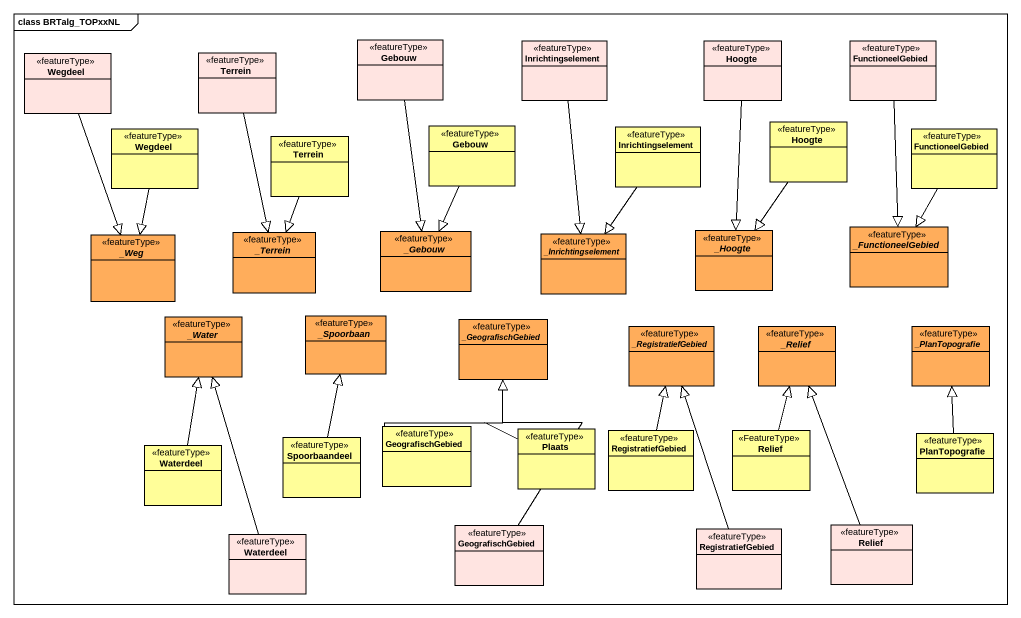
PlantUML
@startuml
mainframe class BRTalg_TOPxxNL
hide circle
hide empty members
class Wegdeel <<featureType>> #FFE4E1
class Terrein <<featureType>> #FFE4E1
class Gebouw <<featureType>> #FFE4E1
class Inrichtingselement <<featureType>> #FFE4E1
class Hoogte <<featureType>> #FFE4E1
class FunctioneelGebied <<featureType>> #FFE4E1
class "Wegdeel" as Wegdeel_2 <<featureType>> #FFFE99
class "Gebouw" as Gebouw_2 <<featureType>> #FFFE99
class "Inrichtingselement" as Inrichtingselement_2 <<featureType>> #FFFE99
class "Hoogte" as Hoogte_2 <<featureType>> #FFFE99
class "FunctioneelGebied" as FunctioneelGebied_2 <<featureType>> #FFFE99
class "Terrein" as Terrein_2 <<featureType>> #FFFE99
abstract class "_Weg" as Weg <<featureType>> #FFAD5B
abstract class "_Terrein" as Terrein_3 <<featureType>> #FFAD5B
abstract class "_Gebouw" as Gebouw_3 <<featureType>> #FFAD5B
abstract class "_Inrichtingselement" as Inrichtingselement_3 <<featureType>> #FFAD5B
abstract class "_Hoogte" as Hoogte_3 <<featureType>> #FFAD5B
abstract class "_FunctioneelGebied" as FunctioneelGebied_3 <<featureType>> #FFAD5B
abstract class "_Water" as Water <<featureType>> #FFAD5B
abstract class "_Spoorbaan" as Spoorbaan <<featureType>> #FFAD5B
abstract class "_GeografischGebied" as GeografischGebied <<featureType>> #FFAD5B
abstract class "_RegistratiefGebied" as RegistratiefGebied <<featureType>> #FFAD5B
abstract class "_Relief" as Relief <<featureType>> #FFAD5B
abstract class "_PlanTopografie" as PlanTopografie <<featureType>> #FFAD5B
class Waterdeel <<featureType>> #FFFE99
class Spoorbaandeel <<featureType>> #FFFE99
class "GeografischGebied" as GeografischGebied_2 <<featureType>> #FFFE99
class Plaats <<featureType>> #FFFE99
class "RegistratiefGebied" as RegistratiefGebied_2 <<featureType>> #FFFE99
class "Relief" as Relief_2 <<FeatureType>> #FFFE99
class "PlanTopografie" as PlanTopografie_2 <<featureType>> #FFFE99
class "Waterdeel" as Waterdeel_2 <<featureType>> #FFE4E1
class "GeografischGebied" as GeografischGebied_3 <<featureType>> #FFE4E1
class "RegistratiefGebied" as RegistratiefGebied_3 <<featureType>> #FFE4E1
class "Relief" as Relief_3 <<featureType>> #FFE4E1
Wegdeel --|> Weg
Terrein --|> Terrein_3
Gebouw --|> Gebouw_3
Inrichtingselement --|> Inrichtingselement_3
Hoogte --|> Hoogte_3
FunctioneelGebied --|> FunctioneelGebied_3
Wegdeel_2 --|> Weg
Gebouw_2 --|> Gebouw_3
Inrichtingselement_2 --|> Inrichtingselement_3
Hoogte_2 --|> Hoogte_3
FunctioneelGebied_2 --|> FunctioneelGebied_3
Terrein_2 --|> Terrein_3
Waterdeel -up-|> Water
Spoorbaandeel -up-|> Spoorbaan
GeografischGebied_2 -up-|> GeografischGebied
Plaats -up-|> GeografischGebied
RegistratiefGebied_2 -up-|> RegistratiefGebied
Relief_2 -up-|> Relief
PlanTopografie_2 -up-|> PlanTopografie
Waterdeel_2 -up-|> Water
GeografischGebied_3 -up-|> GeografischGebied
RegistratiefGebied_3 -up-|> RegistratiefGebied
Relief_3 -up-|> Relief
@enduml
